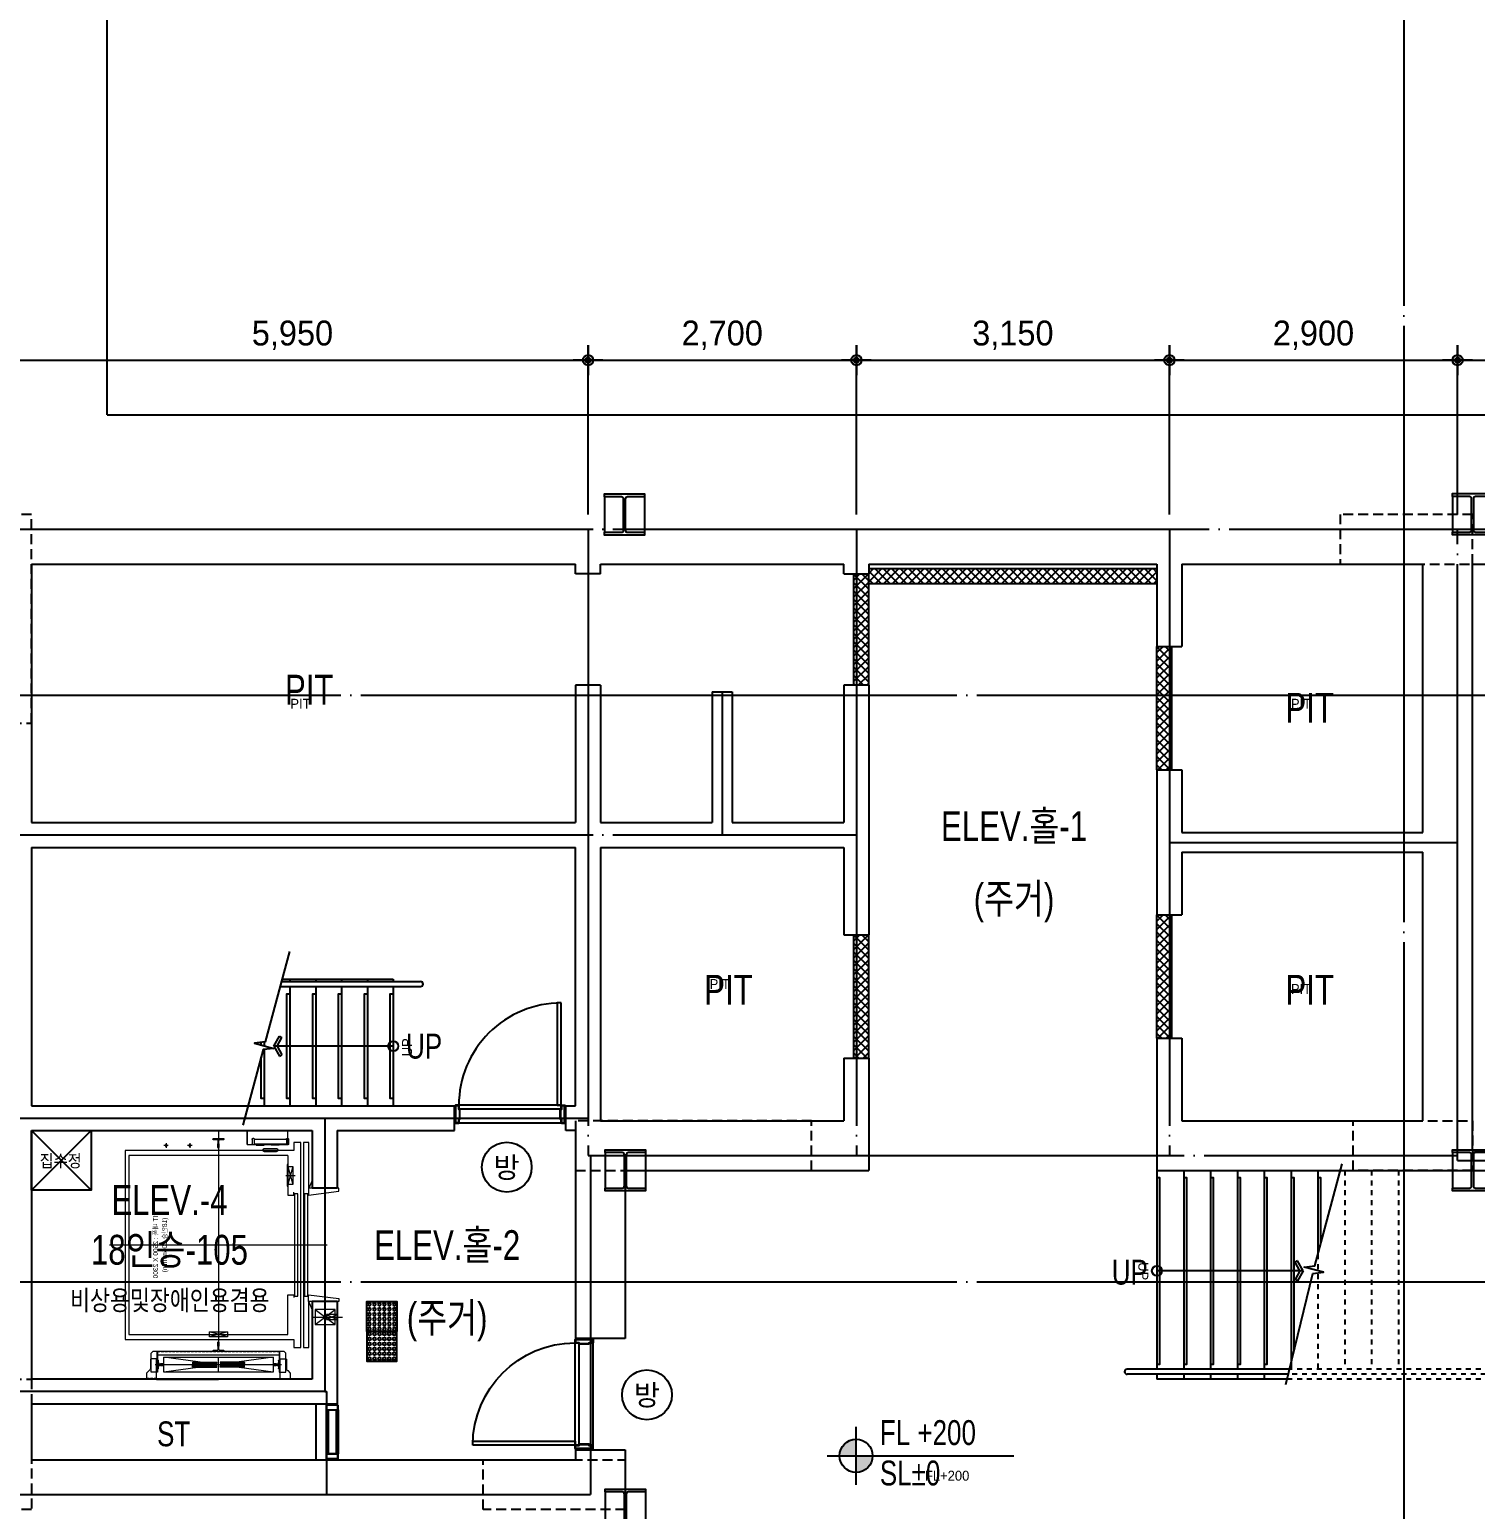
# Model space of a CAD drawing. Header units: millimetres. Extents: x 0 to 1390178, y 0 to 110113.
# Drawn here: x 23394 to 37944, y 29627 to 44514 of the extents above; entities that cross this region are included whole.
import ezdxf
from ezdxf.enums import TextEntityAlignment as Align
from ezdxf.xclip import XClip

# ---------------------------------------------------------------- set-up
doc = ezdxf.new("R2010")
doc.units = ezdxf.units.MM
doc.header["$LTSCALE"] = 100
doc.header["$XCLIPFRAME"] = 0
for name, pattern in [('X - 평면도$0$CEN', [62, 60, -1, 0, -1]), ('X - 평면도$0$CENTER', [65, 60, -2, 1, -2]), ('X - 평면도$0$CENTER2', [1.125, 0.75, -0.125, 0.125, -0.125]), ('X - 평면도$0$H1', [1, 0.5, -0.5]), ('X - 평면도$0$HID', [1.5, 1, -0.5]), ('X - 평면도$0$HIDDEN', [0.375, 0.25, -0.125]), ('X - 평면도$0$PHANTOM2', [50, 40, -2, 2, -2, 2, -2])]:
    doc.linetypes.add(name, pattern=pattern)
doc.layers.get('DEFPOINTS').update_dxf_attribs({"color": 145})
for name, color, linetype in [('AA-MKXS', 7, 'Continuous'), ('AA-XXXX-SYMB', 7, 'Continuous'), ('AA-XXXX-TEXT', 3, 'Continuous'), ('DIM', 7, 'Continuous'), ('TEXT1', 7, 'Continuous'), ('X - 평면도$0$0-구역계', 1, 'Continuous'), ('X - 평면도$0$A-SYM', 7, 'Continuous'), ('X - 평면도$0$A-WIN', 4, 'Continuous'), ('X - 평면도$0$AA-SSXM-STRS', 4, 'Continuous'), ('X - 평면도$0$AA-WAXM-BROK', 3, 'Continuous'), ('X - 평면도$0$AA-WAXM-CONC', 2, 'Continuous'), ('X - 평면도$0$AA-XXXX-CNTL', 1, 'X - 평면도$0$CEN'), ('X - 평면도$0$AA-XXXX-FUR', 8, 'Continuous'), ('X - 평면도$0$AA-XXXX-PATT', 8, 'Continuous'), ('X - 평면도$0$AA-XXXX-SYMB', 7, 'Continuous'), ('X - 평면도$0$CEN', 1, 'X - 평면도$0$CEN'), ('X - 평면도$0$X-55$0$AA-DWXM-WIND', 4, 'Continuous'), ('X - 평면도$0$점형블럭', 8, 'Continuous'), ('X - 평면도$0$집수정', 6, 'Continuous')]:
    doc.layers.add(name, color=color, linetype=linetype)
for name, color, linetype, lineweight in [('X - 평면도$0$A-door', 4, 'Continuous', 25), ('X - 평면도$0$LAD-CEN', 1, 'X - 평면도$0$CENTER2', 9), ('X - 평면도$0$LAD-FINISH', 30, 'X - 평면도$0$PHANTOM2', 15), ('X - 평면도$0$LAD-OUTLINE', 7, 'Continuous', 20), ('X - 평면도$0$LAD-REFERENCE', 7, 'Continuous', 5), ('X - 평면도$0$LAD-THINLINE', 7, 'Continuous', 9)]:
    doc.layers.add(name, color=color, linetype=linetype, lineweight=lineweight)
for name, color, linetype, plot in [('X - 평면도$0$A-GUIDE TEXT', 67, 'Continuous', False), ('X - 평면도$0$AA-XXXX-H', 195, 'Continuous', False), ('X - 평면도$0$DEFPOINT', 163, 'Continuous', False)]:
    doc.layers.add(name, color=color, linetype=linetype, plot=plot)
doc.styles.add('HAUD01', font='Dotum.ttf')
doc.styles.add('X - 평면도$0$du', font='Dotum.ttf')
doc.styles.add('X - 평면도$0$HAUD01', font='Dotum.ttf')
doc.dimstyles.new('HAUD-80', dxfattribs={"dimscale": 100, "dimtxt": 2.5, "dimasz": 0.5, "dimexe": 0, "dimexo": 1.5, "dimgap": 1, "dimtad": 1, "dimdec": 0, "dimdsep": 46, "dimlunit": 6, "dimtxsty": 'HAUD01', "dimblk": 'Z_DOT', "dimcen": 2.5, "dimdle": 1.5, "dimclrd": 7, "dimclre": 7, "dimclrt": 4, "dimadec": 0, "dimazin": 0, "dimtfac": 1, "dimtdec": 0, "dimtix": 1, "dimtmove": 2, "dimatfit": 3, "dimfxl": 1, "dimtvp": 1, "dimtolj": 1, "dimtzin": 0, "dimarcsym": 0})

# ---------------------------------------------------------------- blocks, each defined once
blk = doc.blocks.new('C1E7A367F')
at = {"layer": 'AA-XXXX-SYMB'}
h = blk.add_hatch(color=256, dxfattribs=at)
h.paths.add_polyline_path([(-800, 0), (0, 0), (0, 800, 0.414214)])
h.paths.add_polyline_path([(0, 0), (0, -800, 0.414214), (800, 0)])
for p, q in [((0, -1400), (0, 1400)), ((-1400, 0), (7614, 0))]:
    blk.add_line(p, q, dxfattribs=at)
blk.add_circle((0, 0), 800, dxfattribs=at)
blk = doc.blocks.new('dr_갑')
at = {"layer": 'TEXT1'}
blk.add_circle((0, 0), 400, dxfattribs=at)
at = {"layer": 'TEXT1', "style": 'HAUD01'}
blk.add_text('방', height=335, dxfattribs=at).set_placement((0, 0), align=Align.MIDDLE)
blk = doc.blocks.new('X - 평면도$0$arrow1')
for p, q in [((0, 0), (0.286, 0.501)), ((0, 0), (0.286, -0.501)), ((0.165, 0), (0.41, 0.429)), ((0.165, 0), (0.41, -0.429)), ((0.286, 0.501), (0.41, 0.43)), ((0.286, -0.501), (0.41, -0.43))]:
    blk.add_line(p, q)
blk = doc.blocks.new('X - 평면도$0$A$C78033BF9')
at = {"layer": 'X - 평면도$0$집수정'}
for p, q in [((600, 600), (0, 0)), ((0, 600), (600, 0))]:
    blk.add_line(p, q, dxfattribs=at)
blk.add_lwpolyline([(0, 600), (600, 600), (600, 0), (0, 0)], close=True, dxfattribs=at)
at = {"layer": 'X - 평면도$0$AA-XXXX-FUR', "style": 'X - 평면도$0$du', "width": 0.9}
blk.add_text('집수정', height=125, dxfattribs=at).set_placement((81, 296), align=Align.MIDDLE_LEFT)
blk = doc.blocks.new('X - 평면도$0$B5F_COL')
at = {"layer": 'X - 평면도$0$DEFPOINT', "linetype": 'X - 평면도$0$HID'}
for points in [[(-76888, 52293), (-76888, 54393), (-77388, 54393), (-77388, 52293), (-76888, 52293)], [(-63718, 54393), (-63718, 53893), (-62388, 53893), (-62388, 54393), (-63718, 54393)], [(-69038, 47793), (-69038, 48293), (-71413, 48293), (-71413, 47793), (-69038, 47793)], [(-63588, 47793), (-63588, 48293), (-62388, 48293), (-62388, 47793), (-63588, 47793)], [(-76888, 45693), (-76888, 44383), (-77388, 44383), (-77388, 45693), (-76888, 45693)], [(-72343, 44383), (-72343, 44883), (-70913, 44883), (-70913, 44383), (-72343, 44383)]]:
    blk.add_lwpolyline(points, dxfattribs=at)
blk = doc.blocks.new('*U950')
at = {"layer": 'X - 평면도$0$DEFPOINT'}
for p in [(1350, 622), (1350, -622)]:
    blk.add_line(p, (1350, 0), dxfattribs=at)
at = {"layer": 'X - 평면도$0$LAD-CEN', "color": 8, "ltscale": 200}
for p, q in [((0, 1095), (0, -1095)), ((-1139, 0), (980, 0))]:
    blk.add_line(p, q, dxfattribs=at)
at = {"layer": 'X - 평면도$0$LAD-CEN', "color": 8, "linetype": 'X - 평면도$0$CENTER'}
for p, q in [((1203, 636), (1203, -636)), ((1278, 0), (1128, 0))]:
    blk.add_line(p, q, dxfattribs=at)
at = {"layer": 'X - 평면도$0$LAD-CEN', "color": 8, "ltscale": 10}
for p, q in [((1355, 692), (1339, 692)), ((1355, 657), (1339, 657)), ((1355, -657), (1339, -657)), ((1355, -692), (1339, -692))]:
    blk.add_line(p, q, dxfattribs=at)
at = {"layer": 'X - 평면도$0$LAD-CEN', "color": 8, "ltscale": 20}
for p, q in [((-1025, 527), (-976, 527)), ((-1000, 504), (-1000, 550)), ((-1000, 264), (-1000, 310)), ((-1025, 287), (-976, 287)), ((-700, -677), (-700, -773))]:
    blk.add_line(p, q, dxfattribs=at)
at = {"layer": 'X - 평면도$0$LAD-CEN', "color": 8, "ltscale": 50}
blk.add_line((725, -954), (725, -1248), dxfattribs=at)
at = {"layer": 'X - 평면도$0$LAD-FINISH', "color": 8, "ltscale": 10}
for p, q in [((-650, -1195), (-570, -1195)), ((650, -1195), (570, -1195))]:
    blk.add_line(p, q, dxfattribs=at)
at = {"layer": 'X - 평면도$0$LAD-OUTLINE', "color": 8, "linetype": 'Continuous'}
for p, q in [((-1060, 54), (-1057, 9)), ((-1052, 5), (-1020, 5)), ((1020, 5), (1052, 5)), ((1057, 9), (1060, 54)), ((-1057, -9), (-1060, -54)), ((-1020, -5), (-1052, -5)), ((1052, -5), (1020, -5)), ((1060, -54), (1057, -9))]:
    blk.add_line(p, q, dxfattribs=at)
at = {"layer": 'X - 평면도$0$LAD-OUTLINE', "color": 8}
for p, q in [((-1010, -290), (-1150, -290)), ((-1150, -700), (-1150, -290)), ((-1150, -290), (-1010, -290)), ((-1010, -290), (-1010, -700)), ((-1010, -700), (-1150, -700)), ((-650, -945), (-570, -910)), ((650, -945), (570, -910))]:
    blk.add_line(p, q, dxfattribs=at)
at = {"layer": 'X - 평면도$0$LAD-OUTLINE', "color": 8, "linetype": 'X - 평면도$0$PHANTOM2', "ltscale": 5}
for p, q in [((-1062, -340), (-1017, -340)), ((-1062, -686), (-1062, -361)), ((-1062, -361), (-1017, -361)), ((-1062, -361), (-1062, -363)), ((-1017, -361), (-1017, -686)), ((-1017, -361), (-1017, -363)), ((-1017, -361), (-1017, -363)), ((-1062, -686), (-1062, -684)), ((-1062, -686), (-1017, -686)), ((-1062, -706), (-1017, -706)), ((-1017, -686), (-1017, -684)), ((-1017, -686), (-1017, -684))]:
    blk.add_line(p, q, dxfattribs=at)
at = {"layer": 'X - 평면도$0$LAD-OUTLINE', "color": 8}
for points in [[(-1032, -830), (-1032, -760), (-950, -760), (-950, 940), (950, 940), (950, -760), (1032, -760), (1032, -830), (-1032, -830)], [(-900, -700), (-900, 900), (900, 900), (900, -700)], [(-1115, -290), (-1115, -285), (-1045, -285), (-1045, -290)], [(-1010, -379), (-1005, -379), (-1005, -459), (-1010, -459)], [(-1010, -611), (-1005, -611), (-1005, -531), (-1010, -531)], [(-1005, -611), (-1005, -531)], [(-900, -700), (-500, -700), (-500, -760), (-530, -760)], [(900, -700), (500, -700), (500, -760), (530, -760)], [(-570, -910), (-1032, -910), (-1032, -855), (1032, -855), (1032, -910), (570, -910)], [(-515, -765), (515, -765), (515, -800), (-515, -800), (-515, -765)], [(-515, -865), (515, -865), (515, -900), (-515, -900), (-515, -865)], [(-570, -945), (-570, -906), (-500, -906), (-540, -1212), (-570, -1212), (-570, -1175)], [(570, -945), (570, -906), (500, -906), (540, -1212), (570, -1212), (570, -1175)]]:
    blk.add_lwpolyline(points, dxfattribs=at)
at = {"layer": 'X - 평면도$0$LAD-OUTLINE', "color": 8, "linetype": 'Continuous'}
for points in [[(-1063, -57), (-1068, -57), (-1068, 57), (-1063, 57)], [(-1017, 8), (-1017, 8), (-980, 8), (-979, 7), (-979, -7), (-980, -8), (-1017, -8), (-1017, -8)], [(1017, -8), (1017, -8), (980, -8), (979, -7), (979, 7), (980, 8), (1017, 8), (1017, 8)], [(1063, 57), (1068, 57), (1068, -57), (1063, -57)]]:
    blk.add_lwpolyline(points, dxfattribs=at)
for centre, radius, start, end in [((-1063, 54), 3, 3.2861, 90), ((-1052, 10), 5, 183.2861, 270), ((-1020, 8), 3.25, 270, 0), ((1020, 8), 3.25, 180, 270), ((1052, 10), 5, 270, 356.7139), ((1063, 54), 3, 90, 176.7139), ((-1063, -54), 3, 270, 356.7139), ((-1052, -10), 5, 90, 176.7139), ((-1020, -8), 3.25, 0, 90), ((1020, -8), 3.25, 90, 180), ((1052, -10), 5, 3.2861, 90), ((1063, -54), 3, 183.2861, 270)]:
    blk.add_arc(centre, radius, start, end, dxfattribs=at)
at = {"layer": 'X - 평면도$0$LAD-OUTLINE', "color": 8, "linetype": 'X - 평면도$0$PHANTOM2', "ltscale": 5}
for centre, start, end in [((-1062, -351), 90, 270), ((-1017, -351), 270, 90), ((-1062, -695), 90, 270), ((-1017, -695), 270, 90)]:
    blk.add_arc(centre, 11.3, start, end, dxfattribs=at)
at = {"layer": 'X - 평면도$0$LAD-REFERENCE', "color": 8}
for p, q in [((1068, 657), (1068, -657)), ((1279, 618), (1068, 618)), ((1105, 612), (1105, -612)), ((1279, -618), (1068, -618))]:
    blk.add_line(p, q, dxfattribs=at)
for points in [[(1068, 612), (1279, 612), (1279, 677), (1088, 677), (1068, 657)], [(1068, -612), (1279, -612), (1279, -677), (1088, -677), (1068, -657)]]:
    blk.add_lwpolyline(points, dxfattribs=at)
for points in [[(1145, 677), (1145, 677), (1150, 685), (1242, 685, 0.188811), (1256, 690), (1263, 697), (1290, 722), (1350, 722), (1350, 622), (1275, 622), (1145, 622)], [(1145, -677), (1145, -677), (1150, -685), (1242, -685, -0.188811), (1256, -690), (1263, -697), (1290, -722), (1350, -722), (1350, -622), (1275, -622), (1145, -622)]]:
    blk.add_lwpolyline(points, format="xyb", close=True, dxfattribs=at)
at = {"layer": 'X - 평면도$0$LAD-THINLINE', "color": 8, "linetype": 'X - 평면도$0$HIDDEN'}
for p, q in [((1074, -612), (1074, 612)), ((1344, 622), (1344, 722)), ((1344, -622), (1344, -722))]:
    blk.add_line(p, q, dxfattribs=at)
at = {"layer": 'X - 평면도$0$LAD-THINLINE', "color": 8, "linetype": 'Continuous'}
for p, q in [((1195, 601), (1162, 604)), ((1198, 585), (1198, 597)), ((1208, 597), (1208, 585)), ((1244, 604), (1211, 601)), ((1198, -597), (1198, -585)), ((1208, -585), (1208, -597)), ((1162, -604), (1195, -601)), ((1211, -601), (1244, -604))]:
    blk.add_line(p, q, dxfattribs=at)
at = {"layer": 'X - 평면도$0$LAD-THINLINE', "color": 8}
for p, q in [((1278, -550), (1128, 550)), ((1128, -550), (1278, 550)), ((1178, 262), (1178, 17)), ((1178, 262), (1181, 262)), ((1178, 262), (1181, 262)), ((1178, 262), (1181, 262)), ((1178, 262), (1181, 262)), ((1181, 262), (1181, 17)), ((1181, 262), (1182, 259)), ((1181, 262), (1182, 259)), ((1188, 260), (1191, 260)), ((1188, 260), (1191, 260)), ((1188, 260), (1188, 20)), ((1188, 260), (1194, 260)), ((1188, 260), (1194, 260)), ((1194, 260), (1194, 20)), ((1200, 260), (1200, 20)), ((1206, 260), (1200, 260)), ((1206, 260), (1200, 260)), ((1206, 260), (1203, 260)), ((1206, 260), (1203, 260)), ((1206, 260), (1206, 20)), ((1218, 260), (1212, 260)), ((1212, 260), (1212, 20)), ((1212, 260), (1212, 20)), ((1218, 260), (1215, 260)), ((1218, 260), (1218, 20)), ((1228, 262), (1224, 262)), ((1228, 262), (1224, 262)), ((1224, 262), (1224, 17)), ((1224, 262), (1224, 259)), ((1228, 262), (1224, 262)), ((1228, 262), (1224, 262)), ((1224, 262), (1224, 259)), ((1228, 262), (1228, 17)), ((925, -90), (875, 90)), ((875, -90), (925, 90)), ((1178, 17), (1181, 17)), ((1178, 17), (1181, 17)), ((1181, 17), (1182, 21)), ((1188, 20), (1194, 20)), ((1188, 20), (1194, 20)), ((1206, 20), (1200, 20)), ((1218, 20), (1212, 20)), ((1224, 17), (1224, 21)), ((1228, 17), (1224, 17)), ((1228, 17), (1224, 17)), ((1178, -263), (1178, -18)), ((1178, -18), (1181, -18)), ((1178, -18), (1181, -18)), ((1181, -263), (1181, -18)), ((1181, -18), (1182, -21)), ((1188, -21), (1194, -21)), ((1188, -21), (1194, -21)), ((1188, -261), (1188, -21)), ((1194, -261), (1194, -21)), ((1200, -261), (1200, -21)), ((1206, -21), (1200, -21)), ((1206, -261), (1206, -21)), ((1218, -21), (1212, -21)), ((1212, -261), (1212, -21)), ((1212, -261), (1212, -21)), ((1218, -261), (1218, -21)), ((1224, -263), (1224, -18)), ((1228, -18), (1224, -18)), ((1228, -18), (1224, -18)), ((1224, -18), (1224, -21)), ((1228, -263), (1228, -18)), ((1178, -263), (1181, -263)), ((1178, -263), (1181, -263)), ((1178, -263), (1181, -263)), ((1178, -263), (1181, -263)), ((1181, -263), (1182, -260)), ((1181, -263), (1182, -260)), ((1188, -261), (1191, -261)), ((1188, -261), (1191, -261)), ((1188, -261), (1194, -261)), ((1188, -261), (1194, -261)), ((1206, -261), (1200, -261)), ((1206, -261), (1200, -261)), ((1206, -261), (1203, -261)), ((1206, -261), (1203, -261)), ((1218, -261), (1212, -261)), ((1218, -261), (1215, -261)), ((1224, -263), (1224, -260)), ((1224, -263), (1224, -260)), ((1228, -263), (1224, -263)), ((1228, -263), (1224, -263)), ((1228, -263), (1224, -263)), ((1228, -263), (1224, -263)), ((-790, -750), (-610, -700)), ((-790, -700), (-610, -750)), ((750, -1088), (700, -1195)), ((700, -1088), (750, -1195))]:
    blk.add_line(p, q, dxfattribs=at)
at = {"layer": 'X - 평면도$0$LAD-THINLINE', "color": 8, "ltscale": 5}
for p, q in [((800, -975), (650, -1175)), ((650, -975), (800, -1175))]:
    blk.add_line(p, q, dxfattribs=at)
at = {"layer": 'X - 평면도$0$LAD-THINLINE', "color": 8, "linetype": 'Continuous'}
for points in [[(1158, 608), (1158, 612), (1247, 612), (1247, 608)], [(1211, 582), (1211, 582), (1211, 551), (1210, 550), (1196, 550), (1195, 551), (1195, 582), (1195, 582)], [(1195, -582), (1195, -582), (1195, -551), (1196, -550), (1210, -550), (1211, -551), (1211, -582), (1211, -582)], [(1247, -608), (1247, -612), (1158, -612), (1158, -608)]]:
    blk.add_lwpolyline(points, dxfattribs=at)
at = {"layer": 'X - 평면도$0$LAD-THINLINE', "color": 8}
for points in [[(1128, -550), (1278, -550), (1278, 550), (1128, 550)], [(925, -90), (925, 90), (875, 90), (875, -90)], [(-810, -693), (-590, -693), (-590, -700), (-810, -700)], [(-790, -750), (-610, -750), (-610, -700), (-790, -700)], [(750, -1195), (700, -1195), (700, -1088), (750, -1088)], [(782, -1202), (668, -1202), (668, -1195), (782, -1195)]]:
    blk.add_lwpolyline(points, close=True, dxfattribs=at)
at = {"layer": 'X - 평면도$0$LAD-THINLINE', "color": 8, "linetype": 'X - 평면도$0$PHANTOM2'}
blk.add_lwpolyline([(-972, -466), (-972, -580, 1), (-938, -580), (-938, -466, 1)], format="xyb", close=True, dxfattribs=at)
at = {"layer": 'X - 평면도$0$LAD-THINLINE', "color": 8, "ltscale": 5}
blk.add_lwpolyline([(800, -1175), (650, -1175), (650, -975), (800, -975)], close=True, dxfattribs=at)
for centre in [(-1000, 527), (-1000, 287)]:
    blk.add_circle(centre, 10, dxfattribs=at)
at = {"layer": 'X - 평면도$0$LAD-THINLINE', "color": 8, "linetype": 'Continuous'}
for centre, radius, start, end in [((1162, 608), 4, 180, 265.684), ((1194, 597), 4, 0, 85.684), ((1212, 597), 4, 94.316, 180), ((1243, 608), 4, 274.316, 0), ((1195, 585), 3.2, 270, 0), ((1211, 585), 3.2, 180, 270), ((1195, -585), 3.2, 0, 90), ((1211, -585), 3.2, 90, 180), ((1162, -608), 4, 94.316, 180), ((1194, -597), 4, 274.316, 0), ((1212, -597), 4, 180, 265.684), ((1243, -608), 4, 0, 85.684)]:
    blk.add_arc(centre, radius, start, end, dxfattribs=at)
at = {"layer": 'X - 평면도$0$LAD-THINLINE', "color": 8}
for centre, start, end in [((1185, 260), 190.2367, 0), ((1185, 260), 190.2367, 0), ((1197, 260), 180, 0), ((1197, 260), 180, 0), ((1209, 260), 180, 0), ((1209, 260), 180, 0), ((1221, 260), 180, 349.7633), ((1221, 260), 180, 349.7633), ((1185, 20), 0, 169.7633), ((1197, 20), 0, 180), ((1209, 20), 0, 180), ((1221, 20), 10.2367, 180), ((1185, -21), 190.2367, 0), ((1197, -21), 180, 0), ((1209, -21), 180, 0), ((1221, -21), 180, 349.7633), ((1185, -261), 0, 169.7633), ((1185, -261), 0, 169.7633), ((1197, -261), 0, 180), ((1197, -261), 0, 180), ((1209, -261), 0, 180), ((1209, -261), 0, 180), ((1221, -261), 10.2367, 180), ((1221, -261), 10.2367, 180)]:
    blk.add_arc(centre, 3, start, end, dxfattribs=at)
at = {"layer": 'X - 평면도$0$DEFPOINT', "style": 'X - 평면도$0$HAUD01'}
for s, p in [('PIT 내폭 : 2500 X 2300', (-2, 633)), ('(18인승,105m/min)', (0, 542))]:
    blk.add_text(s, height=48, dxfattribs=at).set_placement(p, align=Align.MIDDLE_CENTER)
blk = doc.blocks.new('*U1021')
at = {"layer": 'X - 평면도$0$A-WIN', "color": 9}
for p, q in [((220, 120), (-220, 120)), ((220, 99), (-220, 99)), ((220, 21), (-220, 21)), ((220, 0), (-220, 0))]:
    blk.add_line(p, q, dxfattribs=at)
at = {"layer": 'X - 평면도$0$A-WIN'}
for points in [[(-220, 0), (-220, 120), (-270, 120), (-270, 0)], [(-223, 3), (-223, 117), (-267, 117), (-267, 3)], [(270, 0), (270, 120), (220, 120), (220, 0)], [(267, 3), (267, 117), (223, 117), (223, 3)]]:
    blk.add_lwpolyline(points, close=True, dxfattribs=at)
blk = doc.blocks.new('X - 평면도$0$A$C4D1409A3')
at = {"layer": 'X - 평면도$0$점형블럭', "color": 9}
blk.add_lwpolyline([(0, 0), (300, 0), (300, 300), (0, 300)], close=True, dxfattribs=at)
at = {"layer": 'X - 평면도$0$점형블럭', "color": 252}
for centre in [(25, 275), (25, 225), (25, 175), (75, 275), (75, 225), (75, 175), (125, 275), (125, 225), (125, 175), (175, 275), (175, 225), (175, 175), (225, 275), (225, 225), (225, 175), (275, 275), (275, 225), (275, 175), (25, 125), (25, 75), (25, 25), (75, 125), (75, 75), (75, 25), (125, 125), (125, 75), (125, 25), (175, 125), (175, 75), (175, 25), (225, 125), (225, 75), (225, 25), (275, 125), (275, 75), (275, 25)]:
    blk.add_circle(centre, 15, dxfattribs=at)
blk = doc.blocks.new('X - 평면도$0$A$C5db30ff4')
at = {"layer": 'X - 평면도$0$AA-WAXM-CONC'}
for p, q in [((-32767, 22191), (-32767, 33310)), ((-32767, 22191), (-4017, 22191)), ((-33527, 20691), (-33527, 18091)), ((-33527, 20691), (-28052, 20691)), ((-28052, 20591), (-28052, 20691)), ((-27802, 20591), (-28052, 20591)), ((-27802, 20691), (-25352, 20691)), ((-27802, 20591), (-27802, 20691)), ((-25352, 20591), (-25352, 20691)), ((-25352, 20591), (-25102, 20591)), ((-25102, 20691), (-22202, 20691)), ((-25102, 20691), (-25102, 20591)), ((-22202, 20691), (-22202, 19861)), ((-21952, 20691), (-19527, 20691)), ((-21952, 20691), (-21952, 19861)), ((-19527, 17991), (-19527, 20691)), ((-19027, 20691), (-14017, 20691)), ((-19027, 14791), (-19027, 20691)), ((-22202, 19861), (-21952, 19861)), ((-28052, 19471), (-28052, 18091)), ((-27802, 19471), (-28052, 19471)), ((-27802, 19471), (-27802, 18091)), ((-26677, 19406), (-26677, 18091)), ((-26677, 19406), (-26477, 19406)), ((-26477, 19406), (-26477, 18091)), ((-25352, 19471), (-25352, 18091)), ((-25102, 19471), (-25352, 19471)), ((-25102, 19471), (-25102, 16961)), ((-22202, 18621), (-22202, 17161)), ((-22202, 18621), (-21952, 18621)), ((-21952, 18621), (-21952, 17991)), ((-33527, 18091), (-28052, 18091)), ((-27802, 18091), (-26677, 18091)), ((-26477, 18091), (-25352, 18091)), ((-21952, 17991), (-19527, 17991)), ((-33527, 17841), (-33527, 15241)), ((-33527, 17841), (-28052, 17841)), ((-28052, 15241), (-28052, 17841)), ((-27802, 17841), (-27802, 15091)), ((-27802, 17841), (-25352, 17841)), ((-25352, 17841), (-25352, 16961)), ((-21952, 17791), (-21952, 17161)), ((-21952, 17791), (-19527, 17791)), ((-19527, 15091), (-19527, 17791)), ((-22202, 17161), (-21952, 17161)), ((-25352, 16961), (-25102, 16961)), ((-22202, 15921), (-21952, 15921)), ((-22202, 15921), (-22202, 14591)), ((-21952, 15921), (-21952, 15091)), ((-25352, 15721), (-25102, 15721)), ((-25352, 15721), (-25352, 15091)), ((-25102, 15721), (-25102, 14591)), ((-33527, 15241), (-29272, 15241)), ((-29272, 14991), (-29272, 15241)), ((-28152, 14991), (-28152, 15241)), ((-28152, 15241), (-28052, 15241)), ((-27802, 15091), (-25352, 15091)), ((-21952, 15091), (-19527, 15091)), ((-33527, 14991), (-33527, 12491)), ((-33527, 14991), (-30702, 14991)), ((-30702, 14991), (-30702, 14411)), ((-30452, 14991), (-30452, 14411)), ((-30452, 14991), (-29272, 14991)), ((-28052, 14991), (-28152, 14991)), ((-28052, 14991), (-28052, 12901)), ((-19027, 14791), (-13617, 14791)), ((-27552, 14591), (-27552, 12901)), ((-27552, 14591), (-25102, 14591)), ((-22202, 14591), (-19027, 14591)), ((-19017, 14591), (-13617, 14591)), ((-30452, 14411), (-30702, 14411)), ((-30702, 13271), (-30702, 12491)), ((-30452, 13271), (-30702, 13271)), ((-30452, 13271), (-30452, 12241)), ((-27552, 12901), (-28052, 12901)), ((-30702, 12491), (-33527, 12491)), ((-33527, 12241), (-33527, 11681)), ((-30452, 12241), (-33527, 12241)), ((-28052, 11781), (-28052, 11681)), ((-28052, 11781), (-27552, 11781)), ((-27552, 11781), (-27552, 11181)), ((-33527, 11681), (-28052, 11681))]:
    blk.add_line(p, q, dxfattribs=at)
at = {"layer": 'X - 평면도$0$AA-XXXX-CNTL'}
for p, q in [((-33877, 21041), (-19177, 21041)), ((-27927, 21041), (-27927, 14741)), ((-25227, 21041), (-25227, 14741)), ((-22077, 21041), (-22077, 14741)), ((-19177, 14691), (-19177, 21041)), ((-26577, 19406), (-26577, 17966)), ((-33877, 17966), (-25227, 17966)), ((-22077, 17891), (-19177, 17891)), ((-33877, 15116), (-27927, 15116)), ((-30577, 15116), (-30577, 12366)), ((-27927, 14741), (-19177, 14741)), ((-27902, 14741), (-27902, 11331)), ((-30577, 12366), (-33877, 12366)), ((-33877, 11331), (-27902, 11331))]:
    blk.add_line(p, q, dxfattribs=at)
at = {"layer": 'X - 평면도$0$CEN'}
for p in [(-30577, 12366), (-30557, 11331)]:
    blk.add_line(p, (-30557, 12366), dxfattribs=at)
at = {"layer": 'X - 평면도$0$X-55$0$AA-DWXM-WIND'}
blk.add_line((-30662, 11681), (-30662, 12241), dxfattribs=at)
at = {"xscale": -1.000000000000006, "rotation": 90}
blk.add_blockref('*U950', (-31647, 13841), dxfattribs=at)
at = {"layer": 'X - 평면도$0$A-WIN', "rotation": 90}
blk.add_blockref('*U1021', (-30442, 11961), dxfattribs=at)
at = {"layer": 'X - 평면도$0$점형블럭', "xscale": -1, "rotation": 270}
blk.add_blockref('X - 평면도$0$A$C4D1409A3', (-30152, 12971), dxfattribs=at)
at = {"layer": 'X - 평면도$0$점형블럭', "rotation": 270}
blk.add_blockref('X - 평면도$0$A$C4D1409A3', (-30152, 12971), dxfattribs=at)
blk = doc.blocks.new('X - 평면도$0$A$Cb11c32c7')
at = {"layer": 'X - 평면도$0$AA-XXXX-H'}
blk.add_lwpolyline([(-9, 154, 0.414214), (-31, 176), (-202, 176), (-202, 205), (202, 205), (202, 176), (31, 176, 0.414214), (9, 154), (9, -159, 0.414214), (31, -181), (202, -181), (202, -209), (-202, -209), (-202, -181), (-31, -181, 0.414214), (-9, -159)], format="xyb", close=True, dxfattribs=at)
at = {"layer": 'X - 평면도$0$DEFPOINT', "color": 195}
for p, q in [((-202, 176), (-202, -181)), ((202, 176), (202, -181))]:
    blk.add_line(p, q, dxfattribs=at)
blk = doc.blocks.new('X - 평면도$0$A$C3919c76b')
for p in [(-70922, 54393), (-62388, 54396), (-70913, 47796), (-62388, 47796), (-70913, 44383)]:
    blk.add_blockref('X - 평면도$0$A$Cb11c32c7', p)
blk = doc.blocks.new('X - 평면도$0$A$C69CA1AF6')
blk.add_blockref('X - 평면도$0$A$C3919c76b', (43361, -33202))
blk = doc.blocks.new('X - 평면도$0$A$C131C07CB')
at = {"layer": 'X - 평면도$0$0-구역계', "color": 1, "linetype": 'X - 평면도$0$PHANTOM2', "const_width": 100, "flags": 128}
blk.add_lwpolyline([(50108, 50546), (32940, 50631), (27658, 50496), (20509, 50187), (2300, 48329), (1988, 39918), (1940, 31390), (1399, 24265), (272, 6596), (50, 108), (11256, 50), (11486, 6795), (29909, 7122), (29397, 12805), (50106, 15382)], close=True, dxfattribs=at)
at = {"layer": 'X - 평면도$0$DEFPOINT'}
for points in [[(50108, 50546), (32940, 50631), (27658, 50496), (20509, 50187), (2300, 48329), (1988, 39918), (1940, 31390), (1399, 24265), (272, 6596), (50, 108), (11256, 50), (11486, 6795), (29909, 7122), (29397, 12805), (50106, 15382)], [(48908, 49352), (32952, 49431), (27700, 49296), (20596, 48990), (3461, 47241), (3188, 39892), (3140, 31341), (2596, 24182), (1470, 6537), (1291, 1301), (10096, 1256), (10325, 7974), (28598, 8299), (28098, 13852), (48906, 16442)]]:
    blk.add_lwpolyline(points, close=True, dxfattribs=at)
blk = doc.blocks.new('X - 평면도$0$D1100')
at = {"layer": 'X - 평면도$0$A-door', "color": 9}
for p, q in [((0, -5), (0, -1035)), ((40, -15), (40, -1025)), ((180, -5), (180, -1035))]:
    blk.add_line(p, q, dxfattribs=at)
at = {"layer": 'X - 평면도$0$A-door'}
for points in [[(30, 28), (2, 28), (2, -3), (42, -3), (42, -13), (138, -13), (138, -3), (178, -3), (178, 28), (150, 28), (150, 30), (180, 30), (180, -5), (140, -5), (140, -15), (40, -15), (40, -5), (0, -5), (0, 30), (30, 30)], [(-1030, -5), (-1030, -45), (0, -45), (0, -5)], [(30, -1068), (2, -1068), (2, -1037), (42, -1037), (42, -1027), (138, -1027), (138, -1037), (178, -1037), (178, -1068), (150, -1068), (150, -1070), (180, -1070), (180, -1035), (140, -1035), (140, -1025), (40, -1025), (40, -1035), (0, -1035), (0, -1070), (30, -1070)]]:
    blk.add_lwpolyline(points, close=True, dxfattribs=at)
at = {"layer": 'X - 평면도$0$A-door', "color": 8}
for points in [[(2, -3), (2, 28), (178, 28), (178, -3), (177, -3), (177, 27), (3, 27), (3, -3)], [(2, -1037), (2, -1068), (178, -1068), (178, -1037), (177, -1037), (177, -1067), (3, -1067), (3, -1037)]]:
    blk.add_lwpolyline(points, close=True, dxfattribs=at)
at = {"layer": 'X - 평면도$0$A-door', "color": 1}
blk.add_arc((0, -5), 1030, 180, 270, dxfattribs=at)
at = {"layer": 'X - 평면도$0$A-GUIDE TEXT'}
for p, q in [((175, 40), (5, 40)), ((175, -1080), (5, -1080))]:
    blk.add_line(p, q, dxfattribs=at)
blk = doc.blocks.new('X - 평면도', base_point=(-475.4, -286.7))
at = {"layer": 'X - 평면도$0$AA-XXXX-PATT'}
h = blk.add_hatch(dxfattribs=at)
h.set_pattern_fill('_USER', color=256, scale=60, angle=45, double=1, pattern_type=0)
h.set_pattern_definition([(45, (15765, -2318.595), (-42.426407, 42.426407), []), (135, (15765, -2318.595), (-42.426407, -42.426407), [])])
h.paths.add_polyline_path([(57387, 52673.1), (57537, 52673.1), (57537, 53793.1), (57387, 53793.1)])
h = blk.add_hatch(dxfattribs=at)
h.set_pattern_fill('_USER', color=256, scale=60, angle=135, double=1, pattern_type=0)
h.set_pattern_definition([(135, (113648.686, 12071.53), (-42.426407, -42.426407), []), (225, (113648.686, 12071.53), (42.426407, -42.426407), [])])
h.paths.add_polyline_path([(60437, 53693.5), (60437, 53843.5), (57537, 53843.5), (57537, 53693.5)])
h = blk.add_hatch(dxfattribs=at)
h.set_pattern_fill('_USER', color=256, scale=60, angle=45, double=1, pattern_type=0)
h.set_pattern_definition([(45, (18815, -3048.595), (-42.426407, 42.426407), []), (135, (18815, -3048.595), (-42.426407, -42.426407), [])])
h.paths.add_polyline_path([(60587, 53063.1), (60437, 53063.1), (60437, 51823.1), (60587, 51823.1)])
h = blk.add_hatch(dxfattribs=at)
h.set_pattern_fill('_USER', color=256, scale=60, angle=45, double=1, pattern_type=0)
h.set_pattern_definition([(45, (18815, -5748.595), (-42.426407, 42.426407), []), (135, (18815, -5748.595), (-42.426407, -42.426407), [])])
h.paths.add_polyline_path([(60587, 50363.1), (60437, 50363.1), (60437, 49123.1), (60587, 49123.1)])
h = blk.add_hatch(dxfattribs=at)
h.set_pattern_fill('_USER', color=256, scale=60, angle=45, double=1, pattern_type=0)
h.set_pattern_definition([(45, (15765, -5948.595), (-42.426407, 42.426407), []), (135, (15765, -5948.595), (-42.426407, -42.426407), [])])
h.paths.add_polyline_path([(57537, 50163.1), (57387, 50163.1), (57387, 48923.1), (57537, 48923.1)])
at = {"layer": 'X - 평면도$0$A-SYM'}
for points in [[(51707.5, 49997.1), (51463.3, 49085.7), (51356.4, 49072.9), (51549.6, 49021.2), (51442.6, 49008.4), (51238.6, 48247.1)], [(61735.8, 45640.9), (62004.9, 46755.5), (62111.8, 46768.2), (61918.7, 46820), (62025.6, 46832.7), (62300.7, 47859.4)]]:
    blk.add_lwpolyline(points, dxfattribs=at)
at = {"layer": 'X - 평면도$0$AA-SSXM-STRS'}
for p, q in [((51612.7, 49643.1), (53027, 49643.1)), ((51626.1, 49693.1), (53027, 49693.1)), ((51632.8, 49718.1), (52752, 49718.1)), ((51712, 49718.1), (51712, 49693.1)), ((51712, 49643.1), (51712, 48443.1)), ((51972, 49718.1), (51972, 49693.1)), ((51972, 49643.1), (51972, 48443.1)), ((52232, 49718.1), (52232, 49693.1)), ((52232, 49643.1), (52232, 48443.1)), ((52492, 49718.1), (52492, 49693.1)), ((52492, 49643.1), (52492, 48443.1)), ((52752, 49718.1), (52752, 49693.1)), ((52752, 49643.1), (52752, 48443.1)), ((51452, 49084.3), (51452, 49047.3)), ((51452, 49009.5), (51452, 48443.1)), ((60437, 47793.1), (60437, 45793.1)), ((60707, 47793.1), (60707, 45793.1)), ((60977, 47793.1), (60977, 45793.1)), ((61247, 47793.1), (61247, 45793.1)), ((61517, 47793.1), (61517, 45793.1)), ((61787, 47793.1), (61787, 45853)), ((62057, 47793.1), (62057, 46949.9)), ((61767.7, 45793.1), (60137, 45793.1)), ((61755.6, 45743.1), (60137, 45743.1)), ((60437, 45743.1), (60437, 45693.1)), ((60707, 45743.1), (60707, 45693.1)), ((60977, 45743.1), (60977, 45693.1)), ((61247, 45743.1), (61247, 45693.1)), ((61517, 45743.1), (61517, 45693.1)), ((61743.6, 45693.1), (60437, 45693.1))]:
    blk.add_line(p, q, dxfattribs=at)
at = {"layer": 'X - 평면도$0$AA-SSXM-STRS', "linetype": 'X - 평면도$0$H1'}
for p, q in [((62327, 47793.1), (62327, 45793.1)), ((62597, 47793.1), (62597, 45793.1)), ((62867, 47793.1), (62867, 45793.1)), ((62057, 46949.9), (62057, 45793.1)), ((61787, 45853), (61787, 45793.1)), ((66547, 45743.1), (61760.5, 45743.1)), ((66597, 45793.1), (61772.5, 45793.1)), ((66497, 45693.1), (61748.4, 45693.1))]:
    blk.add_line(p, q, dxfattribs=at)
at = {"layer": 'X - 평면도$0$AA-SSXM-STRS'}
for points in [[(51712, 48518.1), (51682, 48518.1), (51682, 49568.1), (51712, 49568.1)], [(51972, 48518.1), (51942, 48518.1), (51942, 49568.1), (51972, 49568.1)], [(52232, 48518.1), (52202, 48518.1), (52202, 49568.1), (52232, 49568.1)], [(52492, 48518.1), (52462, 48518.1), (52462, 49568.1), (52492, 49568.1)], [(52752, 48518.1), (52722, 48518.1), (52722, 49568.1), (52752, 49568.1)], [(51422, 49055.4), (51422, 49080.8)], [(51452, 48518.1), (51422, 48518.1), (51422, 48931.4)], [(60437, 45843.1), (60467, 45843.1), (60467, 47718.1), (60437, 47718.1)], [(60707, 45843.1), (60737, 45843.1), (60737, 47718.1), (60707, 47718.1)], [(60977, 45843.1), (61007, 45843.1), (61007, 47718.1), (60977, 47718.1)], [(61247, 45843.1), (61277, 45843.1), (61277, 47718.1), (61247, 47718.1)], [(61517, 45843.1), (61547, 45843.1), (61547, 47718.1), (61517, 47718.1)], [(61817, 45977.2), (61817, 47718.1), (61787, 47718.1)], [(62087, 47061.8), (62087, 47718.1), (62057, 47718.1)]]:
    blk.add_lwpolyline(points, dxfattribs=at)
for centre, start, end in [((53027, 49668.1), 270, 90), ((60137, 45768.1), 90, 270)]:
    blk.add_arc(centre, 25, start, end, dxfattribs=at)
at = {"layer": 'X - 평면도$0$AA-WAXM-BROK'}
for p, q in [((57387, 52673.1), (57387, 53793.1)), ((60437, 53843.5), (57537, 53843.5)), ((57537, 52673.1), (57537, 53793.1)), ((60437, 53693.5), (57537, 53693.5)), ((60437, 51823.1), (60437, 53063.1)), ((60587, 51823.1), (60587, 53063.1)), ((60437, 49123.1), (60437, 50363.1)), ((60587, 49123.1), (60587, 50363.1)), ((57387, 48923.1), (57387, 50163.1)), ((57537, 48923.1), (57537, 50163.1))]:
    blk.add_line(p, q, dxfattribs=at)
at = {"layer": 'X - 평면도$0$AA-XXXX-CNTL'}
for p, q in [((62922, 68689.6), (62922, 19243.1)), ((63462, 54243.1), (77422, 54243.1)), ((27286.2, 52573.1), (88213.6, 52573.1)), ((63462, 47893.1), (77422, 47893.1)), ((27286.2, 46673.1), (88213.6, 46673.1)), ((27286.2, -6826.9), (88213.6, -6826.9)), ((27286.2, -12726.9), (88213.6, -12726.9))]:
    blk.add_line(p, q, dxfattribs=at)
at = {"layer": 'X - 평면도$0$AA-XXXX-SYMB'}
for points in [[(52752, 49043.1), (51549.6, 49043.1)], [(61908.6, 46783.1), (60437, 46783.1)]]:
    blk.add_lwpolyline(points, dxfattribs=at)
for centre in [(52752, 49043.1), (60437, 46783.1)]:
    blk.add_circle(centre, 50, dxfattribs=at)
for name, p in [('X - 평면도$0$A$C5db30ff4', (82639.2, 33202.2)), ('X - 평면도$0$B5F_COL', (126000, 0)), ('X - 평면도$0$A$C69CA1AF6', (82639.2, 33202.2)), ('X - 평면도$0$A$C78033BF9', (49112, 47593.1))]:
    blk.add_blockref(name, p)
at = {"rotation": 270}
blk.add_blockref('X - 평면도$0$D1100', (54447, 48448.1), dxfattribs=at)
at = {"xscale": -1, "rotation": 180}
blk.add_blockref('X - 평면도$0$D1100', (54582, 45023.1), dxfattribs=at)
at = {"layer": 'DEFPOINTS'}
blk.add_blockref('X - 평면도$0$A$C131C07CB', (32532.9, -41580.2), dxfattribs=at)
at = {"layer": 'X - 평면도$0$AA-XXXX-SYMB', "xscale": -200.0000000000021, "yscale": 200.0000000000021, "zscale": 200.0000000000021, "rotation": 180}
blk.add_blockref('X - 평면도$0$arrow1', (51549.6, 49043.1), dxfattribs=at)
at = {"layer": 'X - 평면도$0$AA-XXXX-SYMB', "xscale": -200, "yscale": 200, "zscale": 200.0000000000021}
blk.add_blockref('X - 평면도$0$arrow1', (61908.6, 46783.1), dxfattribs=at)
at = {"layer": 'X - 평면도$0$DEFPOINT', "style": 'X - 평면도$0$HAUD01'}
for p in [(51818, 52487.5), (61887, 52487.5), (56037, 49668.1), (61887, 49618.1)]:
    blk.add_text('PIT', height=100, dxfattribs=at).set_placement(p, align=Align.MIDDLE_CENTER)
for rotation, p in [(90, (52890.5, 49031.7)), (270, (60299.8, 46779.4))]:
    blk.add_text('UP', height=100, rotation=rotation, dxfattribs=at).set_placement(p, align=Align.MIDDLE_CENTER)
blk.add_text('FL+200', height=100, dxfattribs=at).set_placement((58101.9, 44672.1))
blk = doc.blocks.new('Z_DOT')
at = {"layer": 'DIM', "color": 0}
for p, q in [((0, -3), (0, 3)), ((-3, 0), (3, 0))]:
    blk.add_line(p, q, dxfattribs=at)
for radius in [1.05, 0.525]:
    blk.add_circle((0, 0), radius, dxfattribs=at)
blk = doc.blocks.new('*D640')
at = {"layer": 'DEFPOINTS', "color": 0, "transparency": 16777216}
for p in [(29014, 41188), (23064, 39487), (29014, 39487)]:
    blk.add_point(p, dxfattribs=at)
at = {"layer": 'DIM', "color": 7, "lineweight": -2, "transparency": 16777216}
for p, q in [((23064, 39637), (23064, 41188)), ((23114, 41188), (28964, 41188)), ((29014, 39637), (29014, 41188))]:
    blk.add_line(p, q, dxfattribs=at)
at = {"layer": 'DIM', "color": 7, "lineweight": -2, "transparency": 16777216, "xscale": 50, "yscale": 50, "zscale": 50, "rotation": 180}
blk.add_blockref('Z_DOT', (23064, 41188), dxfattribs=at)
at = {"layer": 'DIM', "color": 7, "lineweight": -2, "transparency": 16777216, "xscale": 50, "yscale": 50, "zscale": 50}
blk.add_blockref('Z_DOT', (29014, 41188), dxfattribs=at)
at = {"layer": 'DIM', "color": 4, "transparency": 16777216, "insert": (26039, 41438), "char_height": 250, "attachment_point": 5, "style": 'HAUD01'}
blk.add_mtext('\\A1;5,950', dxfattribs=at)
blk = doc.blocks.new('*D641')
at = {"layer": 'DEFPOINTS', "color": 0, "transparency": 16777216}
for p in [(31714, 41188), (29014, 39487), (31714, 39487)]:
    blk.add_point(p, dxfattribs=at)
at = {"layer": 'DIM', "color": 7, "lineweight": -2, "transparency": 16777216}
for p, q in [((29014, 39637), (29014, 41188)), ((29064, 41188), (31664, 41188)), ((31714, 39637), (31714, 41188))]:
    blk.add_line(p, q, dxfattribs=at)
at = {"layer": 'DIM', "color": 7, "lineweight": -2, "transparency": 16777216, "xscale": 50, "yscale": 50, "zscale": 50, "rotation": 180}
blk.add_blockref('Z_DOT', (29014, 41188), dxfattribs=at)
at = {"layer": 'DIM', "color": 7, "lineweight": -2, "transparency": 16777216, "xscale": 50, "yscale": 50, "zscale": 50}
blk.add_blockref('Z_DOT', (31714, 41188), dxfattribs=at)
at = {"layer": 'DIM', "color": 4, "transparency": 16777216, "insert": (30364, 41438), "char_height": 250, "attachment_point": 5, "style": 'HAUD01'}
blk.add_mtext('\\A1;2,700', dxfattribs=at)
blk = doc.blocks.new('*D642')
at = {"layer": 'DEFPOINTS', "color": 0, "transparency": 16777216}
for p in [(34864, 41188), (31714, 39487), (34864, 39487)]:
    blk.add_point(p, dxfattribs=at)
at = {"layer": 'DIM', "color": 7, "lineweight": -2, "transparency": 16777216}
for p, q in [((31714, 39637), (31714, 41188)), ((31764, 41188), (34814, 41188)), ((34864, 39637), (34864, 41188))]:
    blk.add_line(p, q, dxfattribs=at)
at = {"layer": 'DIM', "color": 7, "lineweight": -2, "transparency": 16777216, "xscale": 50, "yscale": 50, "zscale": 50, "rotation": 180}
blk.add_blockref('Z_DOT', (31714, 41188), dxfattribs=at)
at = {"layer": 'DIM', "color": 7, "lineweight": -2, "transparency": 16777216, "xscale": 50, "yscale": 50, "zscale": 50}
blk.add_blockref('Z_DOT', (34864, 41188), dxfattribs=at)
at = {"layer": 'DIM', "color": 4, "transparency": 16777216, "insert": (33289, 41438), "char_height": 250, "attachment_point": 5, "style": 'HAUD01'}
blk.add_mtext('\\A1;3,150', dxfattribs=at)
blk = doc.blocks.new('*D643')
at = {"layer": 'DEFPOINTS', "color": 0, "transparency": 16777216}
for p in [(37764, 41188), (34864, 39487), (37764, 39487)]:
    blk.add_point(p, dxfattribs=at)
at = {"layer": 'DIM', "color": 7, "lineweight": -2, "transparency": 16777216}
for p, q in [((34864, 39637), (34864, 41188)), ((34914, 41188), (37714, 41188)), ((37764, 39637), (37764, 41188))]:
    blk.add_line(p, q, dxfattribs=at)
at = {"layer": 'DIM', "color": 7, "lineweight": -2, "transparency": 16777216, "xscale": 50, "yscale": 50, "zscale": 50, "rotation": 180}
blk.add_blockref('Z_DOT', (34864, 41188), dxfattribs=at)
at = {"layer": 'DIM', "color": 7, "lineweight": -2, "transparency": 16777216, "xscale": 50, "yscale": 50, "zscale": 50}
blk.add_blockref('Z_DOT', (37764, 41188), dxfattribs=at)
at = {"layer": 'DIM', "color": 4, "transparency": 16777216, "insert": (36314, 41438), "char_height": 250, "attachment_point": 5, "style": 'HAUD01'}
blk.add_mtext('\\A1;2,900', dxfattribs=at)
blk = doc.blocks.new('*D644')
at = {"layer": 'DEFPOINTS', "color": 0, "transparency": 16777216}
for p in [(43224, 41188), (37764, 39487), (43224, 39487)]:
    blk.add_point(p, dxfattribs=at)
at = {"layer": 'DIM', "color": 7, "lineweight": -2, "transparency": 16777216}
for p, q in [((37764, 39637), (37764, 41188)), ((37814, 41188), (43174, 41188)), ((43224, 39637), (43224, 41188))]:
    blk.add_line(p, q, dxfattribs=at)
at = {"layer": 'DIM', "color": 7, "lineweight": -2, "transparency": 16777216, "xscale": 50, "yscale": 50, "zscale": 50, "rotation": 180}
blk.add_blockref('Z_DOT', (37764, 41188), dxfattribs=at)
at = {"layer": 'DIM', "color": 7, "lineweight": -2, "transparency": 16777216, "xscale": 50, "yscale": 50, "zscale": 50}
blk.add_blockref('Z_DOT', (43224, 41188), dxfattribs=at)
at = {"layer": 'DIM', "color": 4, "transparency": 16777216, "insert": (40494, 41438), "char_height": 250, "attachment_point": 5, "style": 'HAUD01'}
blk.add_mtext('\\A1;5,460', dxfattribs=at)

msp = doc.modelspace()

# ---------------------------------------------------------------- block references
ref = msp.add_blockref('X - 평면도', (-26173.8, -15042.6))
XClip(ref).set_block_clipping_path([(33824.3412808923, 19243.1096737636), (88213.6007375629, 68689.6188814965)])

# ---------------------------------------------------------------- next in the draw order: block references
ref = msp.add_blockref('X - 평면도', (-9161.4, 44357.4))
XClip(ref).set_block_clipping_path([(62960.0628521051, -40278.9423275622), (79064.4586540633, 9289.6188814864)])
at = {"xscale": 0.6262795275590645, "yscale": 0.6262795275590645, "zscale": 0.6262795275590645}
for p in [(28195.4, 33069.3), (29606.4, 30780.3)]:
    msp.add_blockref('dr_갑', p, dxfattribs=at)
at = {"layer": 'AA-MKXS', "xscale": 0.2083333330228925, "yscale": 0.2083333330228925, "zscale": 0.2083333330228925}
msp.add_blockref('C1E7A367F', (31711.1, 30166.6), dxfattribs=at)

# ---------------------------------------------------------------- next in the draw order: texts
at = {"layer": 'AA-XXXX-TEXT', "style": 'HAUD01', "width": 0.8}
for s, height, p in [('PIT', 300, (26207.9, 37873.5)), ('PIT', 300, (36276, 37691.3)), ('ELEV.홀-1', 300, (33300.5, 36500.9)), ('(주거)', 300, (33300.5, 35772.1)), ('PIT', 300, (30427.1, 34854.8)), ('PIT', 300, (36276, 34854.8)), ('UP', 250, (27364, 34287.3)), ('ELEV.-4', 300, (24801.2, 32739.1)), ('ELEV.홀-2', 300, (27595.6, 32285.8)), ('18인승-105', 300, (24801.2, 32239.1)), ('UP', 250, (34465.7, 32013.6)), ('비상용및장애인용겸용', 200, (24804.7, 31730.8)), ('(주거)', 300, (27595.6, 31557)), ('ST', 250, (24843.6, 30387.2))]:
    msp.add_text(s, height=height, dxfattribs=at).set_placement(p, align=Align.MIDDLE_CENTER)
for s, p in [('FL +200', (31950, 30199.9)), ('SL±0', (31950, 29793.2))]:
    msp.add_text(s, height=250, dxfattribs=at).set_placement(p, align=Align.BOTTOM_LEFT)

# ---------------------------------------------------------------- next in the draw order: dimensions: what is measured, and where the dimension line sits
at = {"layer": 'DIM'}
for base, p1, p2, picture, middle in [((29013.6, 41188.5), (23063.6, 39487.2), (29013.6, 39487.2), '*D640', (26038.6, 41437.7)), ((31713.6, 41188.5), (29013.6, 39487.2), (31713.6, 39487.2), '*D641', (30363.6, 41437.7)), ((34863.6, 41188.5), (31713.6, 39487.2), (34863.6, 39487.2), '*D642', (33288.6, 41437.7)), ((37763.6, 41188.5), (34863.6, 39487.2), (37763.6, 39487.2), '*D643', (36313.6, 41437.7)), ((43223.6, 41188.5), (37763.6, 39487.2), (43223.6, 39487.2), '*D644', (40493.6, 41437.7))]:
    dim = msp.add_linear_dim(base=base, p1=p1, p2=p2, dimstyle='HAUD-80', dxfattribs=at)
    dim.commit()
    dim.dimension.update_dxf_attribs({"geometry": picture, "text_midpoint": middle})

doc.saveas('drawing.dxf')
